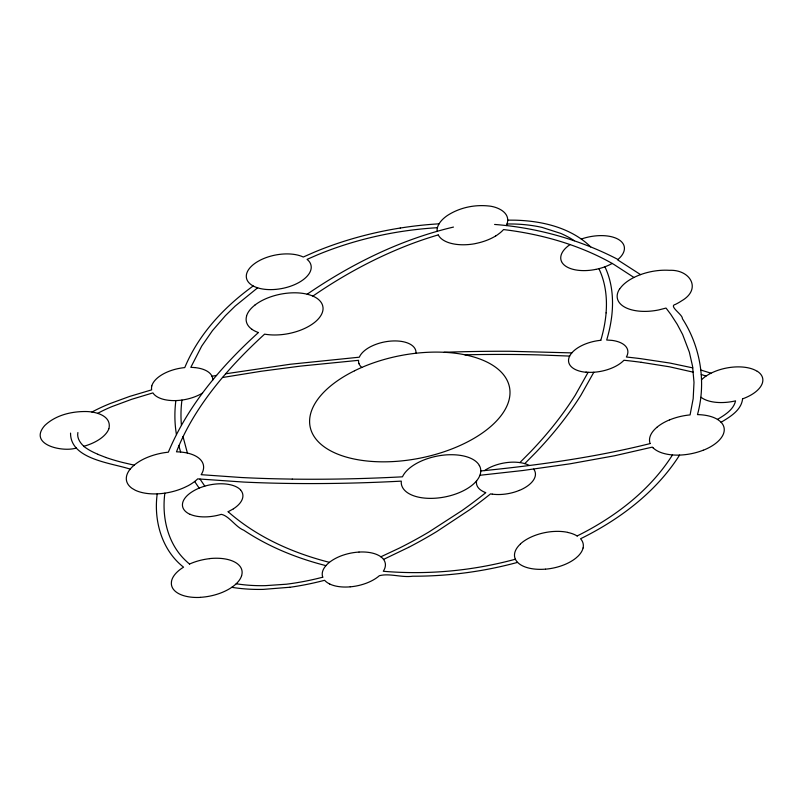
<?xml version="1.0" encoding="UTF-8"?>
<svg xmlns="http://www.w3.org/2000/svg" width="803" height="803" viewBox="0 0 803 803"><rect width="100%" height="100%" fill="white"/><g stroke="black" fill="none" stroke-linecap="round" stroke-linejoin="round"><path stroke-width="1.2" d="M742.594 398.79C741.41 410.243 730.027 416.877 721.074 422.278M606.074 312.869C607.319 297.873 605.482 282.335 598.908 268.674M157.217 493.885C153.554 520.575 161.764 550.135 183.556 567.169A36.868 18.931 -11.2 0 0 178.798 570.552A36.808 18.901 -11.2 0 0 171.742 580.268L171.451 581.613M164.856 493.172C161.684 517.232 167.697 543.812 185.894 560.805A169.463 87.025 -11.2 0 0 189.518 564.037M77.881 432.546C76.777 437.876 80.089 442.895 83.883 446.307M70.544 433.108C70.333 459.376 111.406 462.889 130.186 469.143M476.641 480.776A40.521 20.808 -11.2 0 0 479.923 475.286L480.224 474.402A40.612 20.858 -11.2 0 0 479.953 466.673L479.391 465.519M251.961 329.33A39.457 20.266 -11.2 0 0 253.437 330.274L254.531 330.876A39.457 20.266 -11.2 0 0 258.425 332.542C221.277 366.158 187.772 405.545 168.339 452.189A39.779 20.426 -11.2 0 0 143.617 459.085A39.417 20.246 -11.2 0 0 134.874 464.576A39.016 20.035 -11.2 0 0 126.744 475.426L126.703 475.617A38.604 19.824 -11.2 0 0 132.013 488.334L135.265 490.231A39.307 20.185 -11.2 0 0 187.079 486.206L187.952 485.805A39.387 20.226 -11.2 0 0 195.35 480.947A39.217 20.145 -11.2 0 0 197.668 478.879L243.61 482.061A848.992 435.999 -11.2 0 0 297.14 483.526A979.429 502.979 -11.2 0 0 401.289 481.127L401.259 483.095A40.632 20.868 -11.2 0 0 401.831 485.825L402.183 486.708A40.531 20.818 -11.2 0 0 421.595 497.73L422.408 497.84A40.26 20.677 -11.2 0 0 474.533 483.065L476.591 480.836A30.193 15.508 -11.2 0 0 480.937 490.211L482.563 491.215A30.213 15.518 -11.2 0 0 485.815 492.651A476.279 244.584 -11.2 0 1 461.886 510.648L429.143 531.847A338.314 173.739 -11.2 0 1 399.201 548.188L380.873 556.79A32.281 16.572 -11.2 0 0 378.785 555.475A31.759 16.311 -11.2 0 0 359.061 552.052M588.117 372.311L575.319 395.076A591.681 303.855 -11.2 0 1 530.793 451.557L519.882 462.578M593.839 372.241L580.87 395.297A600.263 308.262 -11.2 0 1 535.802 452.46L524.76 463.622M672.472 454.94C652.909 485.885 623.951 509.895 592.363 527.882A213.277 109.529 -11.2 0 1 577.156 535.942M679.579 455.09C658.48 488.395 626.842 513.81 592.534 532.56A218.717 112.32 -11.2 0 1 580.559 538.753A35.984 18.479 -11.2 0 1 583.349 545.719A35.703 18.339 -11.2 0 1 583.078 547.987M619.685 289.03L620.488 287.886A38.584 19.814 -11.2 0 1 633.948 277.467L634.671 277.105A38.685 19.864 -11.2 0 1 649.978 271.886L650.249 271.826A38.373 19.704 -11.2 0 1 666.741 270.209A38.092 19.563 -11.2 0 1 669.28 270.32C690.209 269.276 702.113 289.07 681.627 300.844C679.639 302.169 677.561 303.343 675.413 304.397C668.086 305.983 682.941 314.656 682.409 318.681C700.537 346.725 706.399 382.358 697.476 414.619A38.454 19.744 -11.2 0 1 700.106 414.719L701.952 414.86A38.414 19.734 -11.2 0 1 717.36 419.337L719.428 420.772A37.279 19.142 -11.2 0 1 703.277 450.252M701.541 379.749L702.565 378.785A32.913 16.903 -11.2 0 1 706.058 376.065A33.696 17.305 -11.2 0 1 757.058 371.237M520.454 543.872L521.097 543.3A34.449 17.686 -11.2 0 1 534.366 535.671L534.808 535.501A34.388 17.666 -11.2 0 1 551.079 531.686A34.69 17.817 -11.2 0 1 553.327 531.496A35.121 18.037 -11.2 0 1 567.621 532.339M656.854 427.347L655.218 428.832A37.179 19.091 -11.2 0 0 650.069 443.336M494.598 224.449C537.438 227.691 580.368 239.856 617.969 259.469A32.562 16.722 -11.2 0 0 623.359 244.162L622.466 242.837A31.899 16.381 -11.2 0 0 614.947 237.778L612.548 237.005A31.979 16.421 -11.2 0 0 590.426 236.634L588.729 236.965A32.481 16.682 -11.2 0 0 581.282 239.053M617.557 259.811L640.573 274.616M254.912 305.08L255.555 304.588A38.725 19.884 -11.2 0 1 278.992 294.51A38.865 19.955 -11.2 0 1 281.321 294.039A39.046 20.055 -11.2 0 1 298.144 292.904A39.397 20.236 -11.2 0 1 322.676 305.732L322.997 307.398A39.056 20.055 -11.2 0 1 314.535 322.465L313.541 323.218A38.715 19.884 -11.2 0 1 289.461 333.416L288.759 333.566A39.046 20.055 -11.2 0 1 269.918 334.811L267.028 334.51A39.317 20.195 -11.2 0 1 264.609 334.138C228.594 367.021 193.904 406.92 176.479 451.828A38.996 20.025 -11.2 0 1 195.751 456.084L197.157 456.917A38.604 19.824 -11.2 0 1 203.54 468.51L203.169 470.367A38.865 19.955 -11.2 0 1 201.151 474.683L241.171 477.504A816.711 419.417 -11.2 0 0 279.574 478.879L292.292 479.11M253.186 285.978C224.178 306.927 198.602 334.199 184.76 367.593A31.217 16.03 -11.2 0 0 179.21 368.396L177.945 368.647A30.765 15.799 -11.2 0 0 151.827 385.831M257.633 287.825L235.199 306.063L225.402 315.669L212.484 330.605L201.734 346.063L190.813 367.342L194.607 367.543M312.879 296.096C340.653 276.945 370.334 260.493 401.59 247.746A208.429 107.04 -11.2 0 1 438.197 234.918M307.168 294.209C351.594 263.775 400.868 239.435 453.474 227.068M233.372 508.881L228.182 511.712M495.722 235.941L496.134 235.691A36.306 18.65 -11.2 0 0 497.579 234.737L500.008 232.92A36.446 18.72 -11.2 0 0 503.531 229.568C526.146 232.278 548.539 237.156 570.08 244.584A354.394 182 -11.2 0 1 613.612 264.267L633.948 277.467M717.48 419.417C724.798 414.96 733.54 409.811 735.578 400.858A33.927 17.425 -11.2 0 1 727.036 402.273L725.36 402.413A33.816 17.365 -11.2 0 1 702.625 398.378L701.019 397.254M612.227 263.414L611.193 263.986A32.582 16.733 -11.2 0 1 596.117 269.326L595.956 269.356M97.615 413.364L101.81 411.196A109.469 56.22 -11.2 0 1 111.828 406.649L131.672 399.302L152.901 392.898A31.106 15.97 -11.2 0 0 168.961 400.336L171.712 400.556A31.227 16.04 -11.2 0 0 187.35 399.071A30.986 15.909 -11.2 0 0 198.953 395.006A30.795 15.809 -11.2 0 0 202.557 393.038M408.576 547.375L383.553 559.41M519.35 490.382L516.439 491.486A29.922 15.367 -11.2 0 1 492.329 494.156M703.227 450.202L701.41 450.895A38.223 19.623 -11.2 0 1 653.03 447.763M515.325 559.239C472.465 570.883 427.557 575.028 383.292 571.274A32.903 16.893 -11.2 0 0 385.33 563.586L385.249 563.154A32.612 16.743 -11.2 0 0 380.873 556.79M517.544 562.381C483.416 571.666 448.034 576.303 412.672 576.213C401.972 577.799 389.274 572.991 379.347 575.721A32.371 16.622 -11.2 0 1 367.122 582.888L365.857 583.369A31.769 16.311 -11.2 0 1 350.811 586.782L350.238 586.832M650.149 443.577C594.591 457.479 537.689 465.268 480.776 470.97M595.796 269.386L595.635 269.417A31.949 16.401 -11.2 0 1 561.528 261.547M212.705 379.307L213.427 379.167M211.982 376.266L216.569 375.413M222.501 377.51L261.136 371.267L300.292 366.128L358.56 360.326L358.57 361.45M225.653 373.796L290.144 364.271L359.312 357.194L360.125 355.599A29.189 14.986 -11.2 0 1 369.972 347.006A29.119 14.956 -11.2 0 1 371.659 346.163A29.189 14.986 -11.2 0 1 401.58 341.426A29.189 14.986 -11.2 0 1 415.974 353.24M76.345 448.004C62.754 452.501 27.714 444.762 44.767 425.51C55.558 415.211 71.156 411.407 85.74 411.527C95.155 411.537 111.145 415.352 109.128 427.688A34.138 17.525 -11.2 0 1 108.776 428.842M289.843 587.254L263.374 589.382A115.331 59.221 -11.2 0 1 231.796 587.314M479.923 475.276L522.863 470.508L569.919 463.833L614.415 455.793L652.327 447.12L652.959 447.793M358.961 552.062L356.11 552.303A31.759 16.311 -11.2 0 0 342.781 555.274A32.02 16.441 -11.2 0 0 339.559 556.499A32.752 16.823 -11.2 0 0 322.545 576.484M507.767 220.122L515.165 220.183A115.08 59.101 -11.2 0 1 545.679 223.846C562.241 227.61 578.431 234.847 590.667 246.862M507.024 223.947L513.8 224.007A108.224 55.578 -11.2 0 1 542.095 227.42L560.745 233.402A136.871 70.293 -11.2 0 1 574.346 240.749M571.836 352.888L509.684 351.272A984.849 505.76 -11.2 0 0 444.059 352.286M569.688 356.08L538.1 354.886A930.436 477.815 -11.2 0 0 464.897 354.826M586.501 372.201L585.809 372.14M641.206 362.304L669.531 366.8L693.36 372.19M492.319 494.156L490.553 493.875A487.009 250.104 -11.2 0 1 469.845 509.634L436.852 531.486A356.472 183.064 -11.2 0 1 408.586 547.385M134.171 465.148L122.929 462.538A210.326 108.014 -11.2 0 1 105.815 457.469M692.808 367.894L669.802 363.036L640.513 358.64A533.684 274.064 -11.2 0 0 626.38 357.014L627.143 355.468A29.801 15.307 -11.2 0 0 627.063 348.351A29.902 15.357 -11.2 0 0 611.986 340.382L606.697 340.01A456.114 234.235 -11.2 0 0 611.715 316.292C613.693 299.609 612.237 282.104 604.91 266.797M329.411 562.331C292.613 552.976 256.809 537.016 228.132 511.742M325.918 565.633C296.919 558.246 268.734 546.873 243.771 530.221C235.801 527.159 228.865 515.626 221.247 514.352A30.865 15.849 -11.2 0 1 215.244 515.837L214.04 516.058A30.504 15.669 -11.2 0 1 191.114 514.733L190.15 514.321M700.828 370.022L710.976 373.194M701.26 374.489L706.008 376.055M105.835 457.459L97.775 454.317M329.722 583.992L328.788 583.51M529.378 465.509L528.916 465.258A30.163 15.488 -11.2 0 0 518.919 462.458L515.948 462.207A29.801 15.307 -11.2 0 0 484.53 470.598M328.547 583.38L327.393 582.677A32.572 16.722 -11.2 0 1 324.613 580.278A153.012 78.574 -11.2 0 1 289.843 587.294M199.134 488.083L194.657 481.499M204.785 486.116L200.037 479.1M479.421 465.569L479.451 465.62A40.521 20.808 -11.2 0 0 450.423 454.729A40.25 20.667 -11.2 0 0 446.247 454.879A40.26 20.677 -11.2 0 0 405.766 471.813L405.635 471.963A40.632 20.868 -11.2 0 0 402.474 476.811A980.814 503.692 -11.2 0 1 292.272 479.13M359.202 363.94L358.991 363.408M322.515 576.494L322.756 577.237M187.41 453.073L182.974 436.481M180.645 452.039L178.708 445.454M97.866 454.257A101.72 52.235 -11.2 0 1 83.763 446.368M585.738 372.241A30.012 15.408 -11.2 0 1 569.538 356.341A30.012 15.408 -11.2 0 1 600.825 340.301M586.501 372.201A30.173 15.488 -11.2 0 0 622.365 361.762A29.962 15.387 -11.2 0 0 623.931 360.246A515.315 264.639 -11.2 0 1 641.206 362.304M570.06 244.584A32.833 16.863 -11.2 0 0 567.4 246.571A32.572 16.722 -11.2 0 0 561.538 261.547M194.587 367.573A30.966 15.899 -11.2 0 1 212.735 380.06M240.609 489.92A30.604 15.719 -11.2 0 0 192.359 491.627A30.574 15.699 -11.2 0 0 190.09 514.362M757.279 371.267A32.843 16.863 -11.2 0 1 742.574 398.85M252.032 329.371A39.317 20.195 -11.2 0 1 246.581 316.151M246.531 316.111A38.915 19.985 -11.2 0 1 254.912 305.08M567.711 532.429A35.703 18.339 -11.2 0 1 577.227 536.033M545.428 569.146A35.633 18.298 -11.2 0 1 520.545 543.892M545.568 569.166A34.288 17.606 -11.2 0 0 564.238 564.76A34.439 17.686 -11.2 0 0 576.032 557.985L578.03 556.188A35.242 18.098 -11.2 0 0 583.068 547.987M361.772 367.433A29.189 14.986 -11.2 0 1 359.132 364.01M358.891 363.398A29.189 14.986 -11.2 0 1 358.479 361.48M200.419 597.392A35.503 18.228 -11.2 0 1 171.501 581.703M200.439 597.322A35.503 18.228 -11.2 0 0 203.059 597.121A35.934 18.449 -11.2 0 0 218.697 593.728A36.426 18.71 -11.2 0 0 222.913 592.112A36.797 18.901 -11.2 0 0 241.613 575.701M209.483 558.607A35.533 18.248 -11.2 0 1 241.573 575.701M506.281 225.623A36.747 18.87 -11.2 0 0 507.084 223.776C510.859 212.494 497.278 206.552 488.154 205.939C474.131 204.544 459.477 207.706 447.592 215.375A36.396 18.69 -11.2 0 0 445.113 217.191A36.687 18.84 -11.2 0 0 437.123 231.294M108.847 428.842A34.75 17.847 -11.2 0 1 83.873 446.277M606.114 312.869A441.479 226.717 -11.2 0 1 600.795 340.281M400.255 228.042A211.661 108.696 -11.2 0 1 439.07 223.826M400.255 228.022A201.794 103.627 -11.2 0 0 314.334 252.172L303.283 257.02A33.385 17.144 -11.2 0 0 291.037 254.059L289.983 253.989A32.642 16.763 -11.2 0 0 260.292 260.122L257.763 261.517A32.742 16.813 -11.2 0 0 248.629 269.537L248.117 270.33A33.294 17.104 -11.2 0 0 246.551 278.43A33.585 17.244 -11.2 0 0 249.161 282.987A33.565 17.234 -11.2 0 0 259.319 288.317A33.204 17.054 -11.2 0 0 268.332 289.582A32.833 16.863 -11.2 0 0 281.401 288.618A32.491 16.682 -11.2 0 0 298.325 282.827L299.097 282.405A32.712 16.803 -11.2 0 0 308.493 274.566A33.023 16.953 -11.2 0 0 309.787 272.538A33.325 17.114 -11.2 0 0 310.891 264.809L310.631 264.016A33.606 17.254 -11.2 0 0 308.282 260.453L307.077 259.369L317.597 254.792A194.858 100.064 -11.2 0 1 399.031 231.896A204.444 104.992 -11.2 0 1 437.414 227.701M189.528 564.047A36.175 18.579 -11.2 0 1 209.473 558.677M669.592 419.889A37.57 19.292 -11.2 0 1 674.078 418.233A37.972 19.503 -11.2 0 1 690.078 414.91L693.18 398.669L694.003 382.379L692.547 366.168L689.335 352.105L682.63 334.52L677.24 324.332L670.846 314.455L666.048 308.071L658.711 309.938A37.892 19.463 -11.2 0 1 619.545 289.03M91.933 412.059A109.589 56.28 -11.2 0 1 110.473 403.437L129.634 396.431L151.657 389.856A30.655 15.749 -11.2 0 1 151.817 386.022M533.684 469.123A30.012 15.408 -11.2 0 1 519.38 490.412M176.439 434.594A427.828 219.711 -11.2 0 1 175.857 400.597M181.438 425.289A416.898 214.09 -11.2 0 1 181.94 400.065M240.529 489.95A30.665 15.749 -11.2 0 1 233.392 508.831M350.048 586.852A31.769 16.311 -11.2 0 1 329.652 583.992M322.736 577.196A144.58 74.247 -11.2 0 1 286.42 584.213L265.432 585.648A108.495 55.718 -11.2 0 1 236.212 583.761M656.904 427.296A37.179 19.091 -11.2 0 1 669.632 419.839M438.277 234.948A35.784 18.379 -11.2 0 0 474.382 243.801L477.333 243.148A35.954 18.459 -11.2 0 0 495.722 235.941M354.535 370.785L354.223 370.946A101.63 52.195 -11.2 0 0 337.882 454.207A101.63 52.195 -11.2 0 0 491.476 425.841A101.63 52.195 -11.2 0 0 452.069 352.868L448.726 352.577A101.63 52.195 -11.2 0 0 404.06 354.946L399.041 355.89A101.63 52.195 -11.2 0 0 356.703 369.731L354.535 370.785"/></g></svg>
